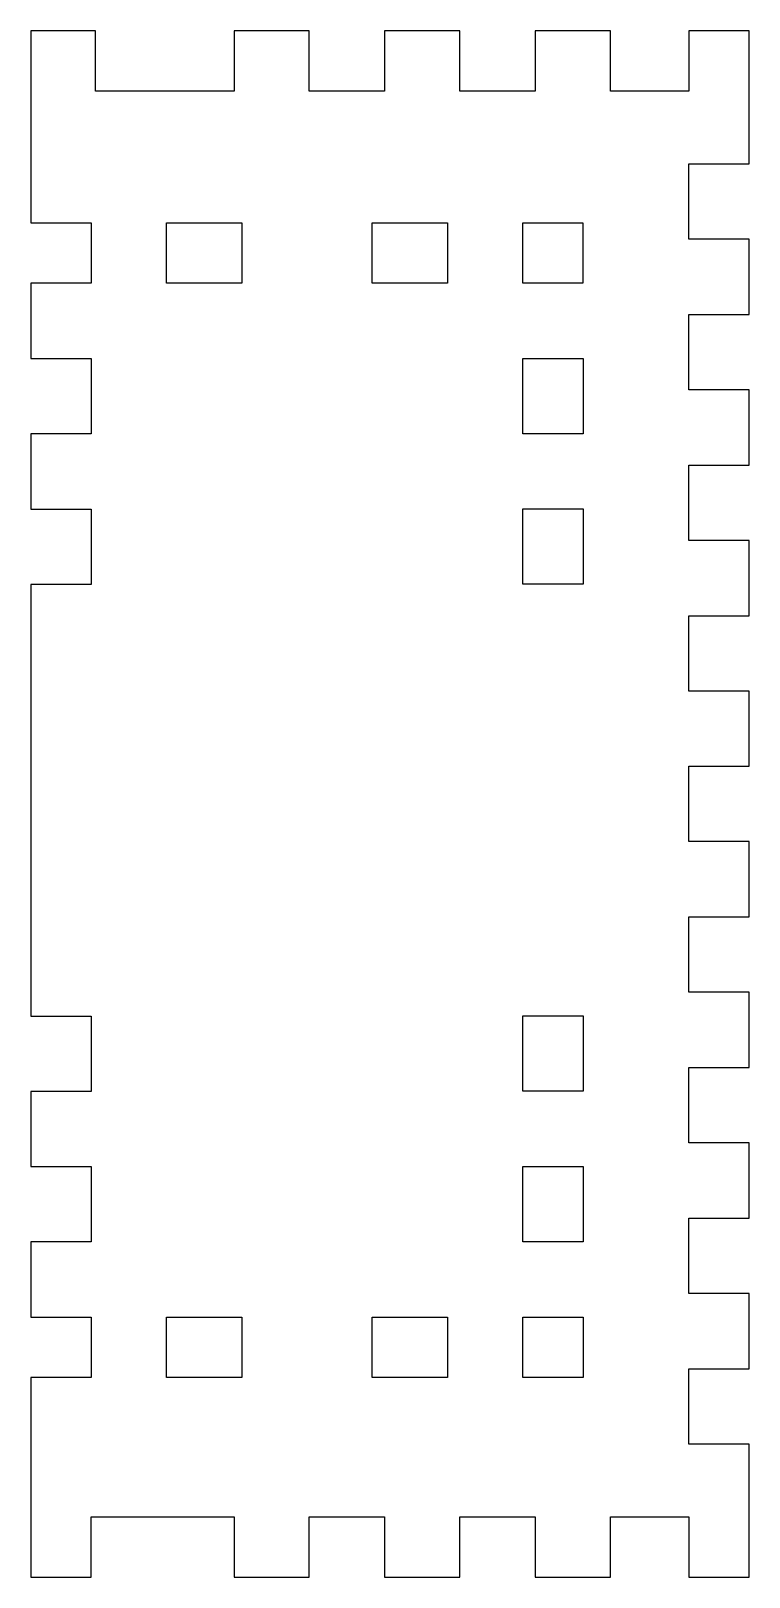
# Model space of a CAD drawing. Header units: millimetres. Extents: x -28 to 44, y -76 to 78.
import ezdxf

# ---------------------------------------------------------------- set-up
doc = ezdxf.new("R2010")
doc.units = ezdxf.units.MM
doc.layers.get('0').update_dxf_attribs({"linetype": 'CONTINUOUS'})

msp = doc.modelspace()

# ---------------------------------------------------------------- linework, layer by layer
for points in [[(-27.5, -19.76), (-21.49, -19.76), (-21.49, -27.26), (-27.5, -27.26), (-27.5, -34.74), (-21.49, -34.74), (-21.49, -42.24), (-27.5, -42.24), (-27.5, -49.74), (-21.5, -49.74), (-21.5, -55.74), (-27.5, -55.74), (-27.5, -75.63), (-21.5, -75.63), (-21.5, -69.63), (-7.27, -69.63), (-7.27, -75.63), (0.23, -75.63), (0.23, -69.63), (7.73, -69.63), (7.73, -75.63), (15.23, -75.63), (15.23, -69.63), (22.73, -69.63), (22.73, -75.63), (30.23, -75.63), (30.23, -69.63), (38.03, -69.63), (38.03, -75.63), (44.03, -75.63), (44.03, -62.38), (38.03, -62.38), (38.03, -54.88), (44.03, -54.88), (44.03, -47.38), (38.03, -47.38), (38.03, -39.88), (44.03, -39.88), (44.03, -32.38), (38.03, -32.38), (38.03, -24.88), (44.03, -24.88), (44.03, -17.38), (38.03, -17.38), (38.03, -9.88), (44.03, -9.88), (44.03, -2.38), (38.03, -2.38), (38.03, 5.12), (44.03, 5.12), (44.03, 12.62), (38.03, 12.62), (38.03, 20.12), (44.03, 20.12), (44.03, 27.62), (38.03, 27.62), (38.03, 35.12), (44.03, 35.12), (44.03, 42.62), (38.03, 42.62), (38.03, 50.12), (44.03, 50.12), (44.03, 57.62), (38.03, 57.62), (38.03, 65.12), (44.03, 65.12), (44.03, 78.37), (38.03, 78.37), (38.03, 72.37), (30.23, 72.37), (30.23, 78.37), (22.73, 78.37), (22.73, 72.37), (15.23, 72.37), (15.23, 78.37), (7.73, 78.37), (7.73, 72.37), (0.23, 72.37), (0.23, 78.37), (-7.27, 78.37), (-7.27, 72.37), (-21.07, 72.37), (-21.07, 78.37), (-27.5, 78.37), (-27.5, 59.24), (-21.5, 59.24), (-21.5, 53.24), (-27.5, 53.24), (-27.5, 45.74), (-21.51, 45.74), (-21.51, 38.24), (-27.5, 38.24), (-27.5, 30.74), (-21.51, 30.74), (-21.51, 23.24), (-27.5, 23.24)], [(-6.5, 59.24), (-6.5, 53.24), (-14, 53.24), (-14, 59.24)], [(6.5, 59.24), (14, 59.24), (14, 53.24), (6.5, 53.24)], [(21.5, 53.24), (21.5, 59.24), (27.48, 59.24), (27.48, 53.24)], [(21.49, 45.74), (27.49, 45.74), (27.49, 38.24), (21.49, 38.24)], [(27.49, 23.26), (21.49, 23.26), (21.49, 30.76), (27.49, 30.76)], [(27.51, -27.24), (21.51, -27.24), (21.51, -19.74), (27.51, -19.74)], [(27.51, -42.24), (21.51, -42.24), (21.51, -34.74), (27.51, -34.74)], [(-6.5, -55.74), (-14, -55.74), (-14, -49.74), (-6.5, -49.74)], [(6.5, -55.74), (6.5, -49.74), (14, -49.74), (14, -55.74)], [(21.5, -49.74), (27.52, -49.74), (27.52, -55.74), (21.5, -55.74)]]:
    msp.add_lwpolyline(points, close=True)

doc.saveas('drawing.dxf')
